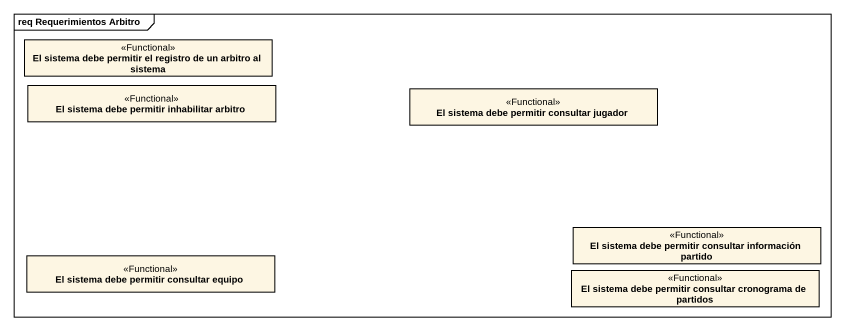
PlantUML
@startuml
mainframe req Requerimientos Arbitro
hide circle
hide empty members
class "El sistema debe permitir el registro de un arbitro al sistema" as El_sistema_debe_permitir_el <<Functional>>
class "El sistema debe permitir inhabilitar arbitro" as El_sistema_debe_permitir <<Functional>>
class "El sistema debe permitir consultar jugador" as El_sistema_debe_permitir_2 <<Functional>>
class "El sistema debe permitir consultar información partido" as El_sistema_debe_permitir_3 <<Functional>>
class "El sistema debe permitir consultar equipo" as El_sistema_debe_permitir_4 <<Functional>>
class "El sistema debe permitir consultar cronograma de partidos" as El_sistema_debe_permitir_5 <<Functional>>
@enduml
